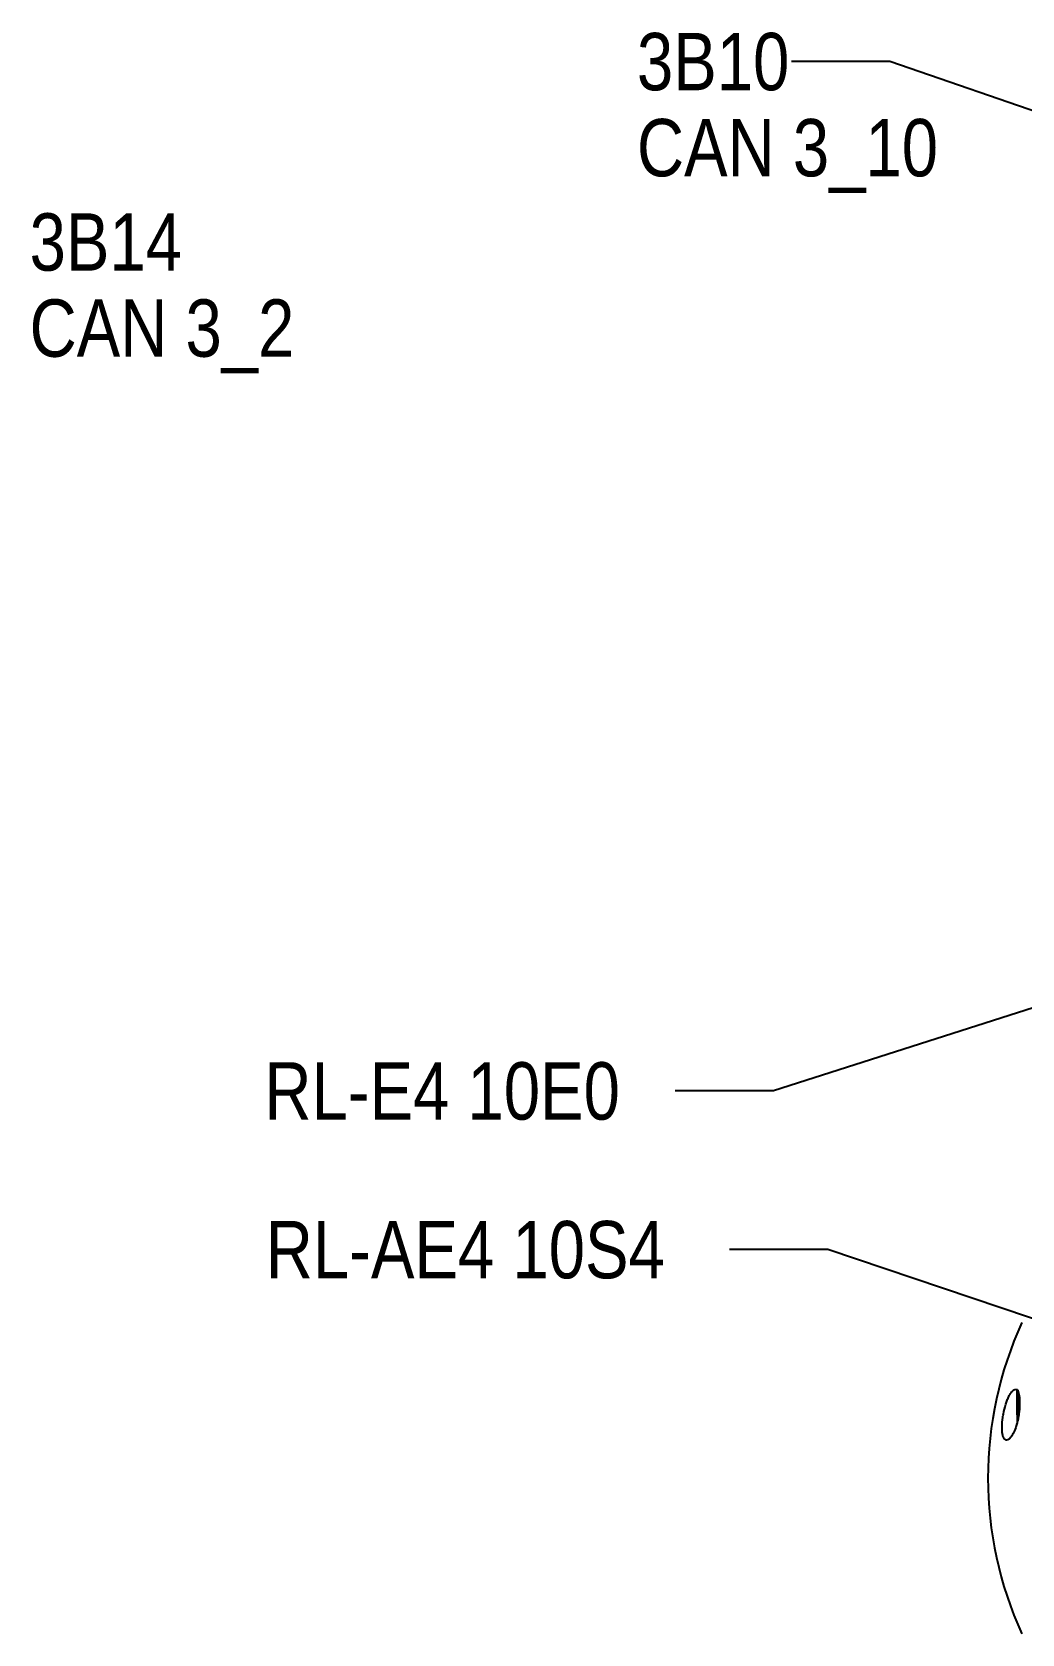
# Model space of a CAD drawing. Header units: millimetres. Extents: x 0 to 594, y 0 to 420.
# Drawn here: x 235.7 to 296, y 119 to 216.8 of the extents above; entities that cross this region are included whole.
import ezdxf

# ---------------------------------------------------------------- set-up
doc = ezdxf.new("R2010")
doc.units = ezdxf.units.MM
doc.header["$LTSCALE"] = 32.67
doc.layers.get('0').update_dxf_attribs({"linetype": 'CONTINUOUS'})
doc.layers.add('AXIS', color=7, linetype='CONTINUOUS')
doc.layers.add('NOTE', color=7, linetype='CONTINUOUS')
doc.styles.get("Standard").update_dxf_attribs({"font": 'txt', "width": 0.85})
doc.styles.add('TEXTSTYLE_2', font='txt', dxfattribs={"width": 0.85})
doc.dimstyles.get("Standard").update_dxf_attribs({"dimtxt": 3.5, "dimasz": 3.5, "dimexe": 1.5, "dimexo": 1, "dimtad": 1, "dimtxsty": 'STANDARD', "dimcen": 0.09, "dimadec": 0, "dimazin": 0, "dimtol": 1, "dimtp": 0.01, "dimtm": 0.01, "dimtfac": 1, "dimtofl": 0, "dimtmove": 0, "dimatfit": 3, "dimfxl": 1, "dimtolj": 1, "dimarcsym": 0})

msp = doc.modelspace()

# ---------------------------------------------------------------- linework, layer by layer
at = {"color": 7, "linetype": 'CONTINUOUS'}
for p, q in [((295.774, 133.922), (295.744, 133.922)), ((295.744, 132.999), (295.744, 133.922)), ((295.744, 132.711), (295.744, 132.999)), ((295.844, 132.422), (295.844, 133.75)), ((295.744, 132.422), (295.744, 132.711)), ((295.744, 132.422), (295.744, 132.133)), ((295.744, 132.133), (295.744, 131.887)), ((295.844, 132.422), (295.844, 132.364))]:
    msp.add_line(p, q, dxfattribs=at)
at = {"layer": 'AXIS', "color": 7, "linetype": 'CONTINUOUS'}
for centre, radius, start, end in [((316.757, 128.547), 22.788, 155.36217, 204.63783), ((295.645, 133.782), 0.196, 51.28237, 55.99888), ((291.1, 133.288), 4.853, 343.17731, 345.27037), ((291.332, 133.22), 4.611, 342.65362, 343.1617)]:
    msp.add_arc(centre, radius, start, end, dxfattribs=at)
for points, knots in [([(295.104, 130.872), (295.088, 130.872), (295.057, 130.877), (295.013, 130.901), (294.974, 130.939), (294.923, 131.015), (294.876, 131.149), (294.84, 131.347), (294.825, 131.589), (294.832, 131.864), (294.859, 132.16), (294.922, 132.563), (295.017, 132.952), (295.142, 133.308), (295.241, 133.532), (295.345, 133.716), (295.45, 133.854), (295.553, 133.945), (295.632, 133.972), (295.666, 133.972)], [0, 0, 0, 0, 0.013235, 0.027025, 0.042517, 0.060533, 0.105767, 0.164183, 0.234835, 0.315394, 0.402658, 0.493029, 0.669128, 0.749001, 0.820302, 0.881408, 0.931347, 0.970151, 1, 1, 1, 1]), ([(295.666, 133.972), (295.689, 133.972), (295.721, 133.964), (295.747, 133.949), (295.754, 133.944)], [0, 0, 0, 0, 0.739413, 1, 1, 1, 1]), ([(295.794, 133.91), (295.813, 133.863), (295.846, 133.756), (295.894, 133.5), (295.904, 133.29), (295.904, 133.142)], [0, 0, 0, 0, 0.195388, 0.428643, 1, 1, 1, 1]), ([(295.904, 133.142), (295.904, 132.966), (295.882, 132.601), (295.828, 132.24), (295.794, 132.055)], [0, 0, 0, 0, 0.482726, 1, 1, 1, 1]), ([(295.733, 131.845), (295.691, 131.71), (295.622, 131.517), (295.51, 131.284), (295.429, 131.142), (295.347, 131.027), (295.25, 130.925), (295.16, 130.872), (295.104, 130.872)], [0, 0, 0, 0, 0.354265, 0.508847, 0.645442, 0.762609, 0.859826, 1, 1, 1, 1])]:
    msp.add_open_spline(points, degree=3, knots=knots, dxfattribs=at)
msp.add_open_spline([(295.767, 133.935), (295.777, 133.927), (295.785, 133.919), (295.794, 133.91)], degree=3, dxfattribs=at)

# ---------------------------------------------------------------- texts
at = {"layer": 'NOTE', "color": 2, "linetype": 'CONTINUOUS', "char_height": 3.5, "attachment_point": 1, "line_spacing_factor": 0.9, "style": 'TEXTSTYLE_2'}
for s, insert, width in [('3B10\\PCAN 3_10', (272.575, 216.717), 30.86563), ('3B14\\PCAN 3_2', (235.551, 205.712), 29.00625), ('RL-E4 10E0', (249.865, 153.923), 37.55938), ('RL-AE4 10S4', (249.949, 144.241), 42.39375)]:
    msp.add_mtext(s, dxfattribs=dict(at, insert=insert, width=width))

# ---------------------------------------------------------------- leaders
at = {"layer": 'NOTE', "color": 2, "linetype": 'CONTINUOUS'}
for points in [[(313.154, 206.313), (287.996, 214.967), (281.996, 214.967)], [(322.822, 165.599), (280.905, 152.173), (274.905, 152.173)], [(321.677, 129.867), (284.212, 142.491), (278.212, 142.491)]]:
    msp.add_leader(points, dimstyle='STANDARD', override={"dimtad": 0, "dimldrblk": 'DOT'}, dxfattribs=at)

doc.saveas('drawing.dxf')
